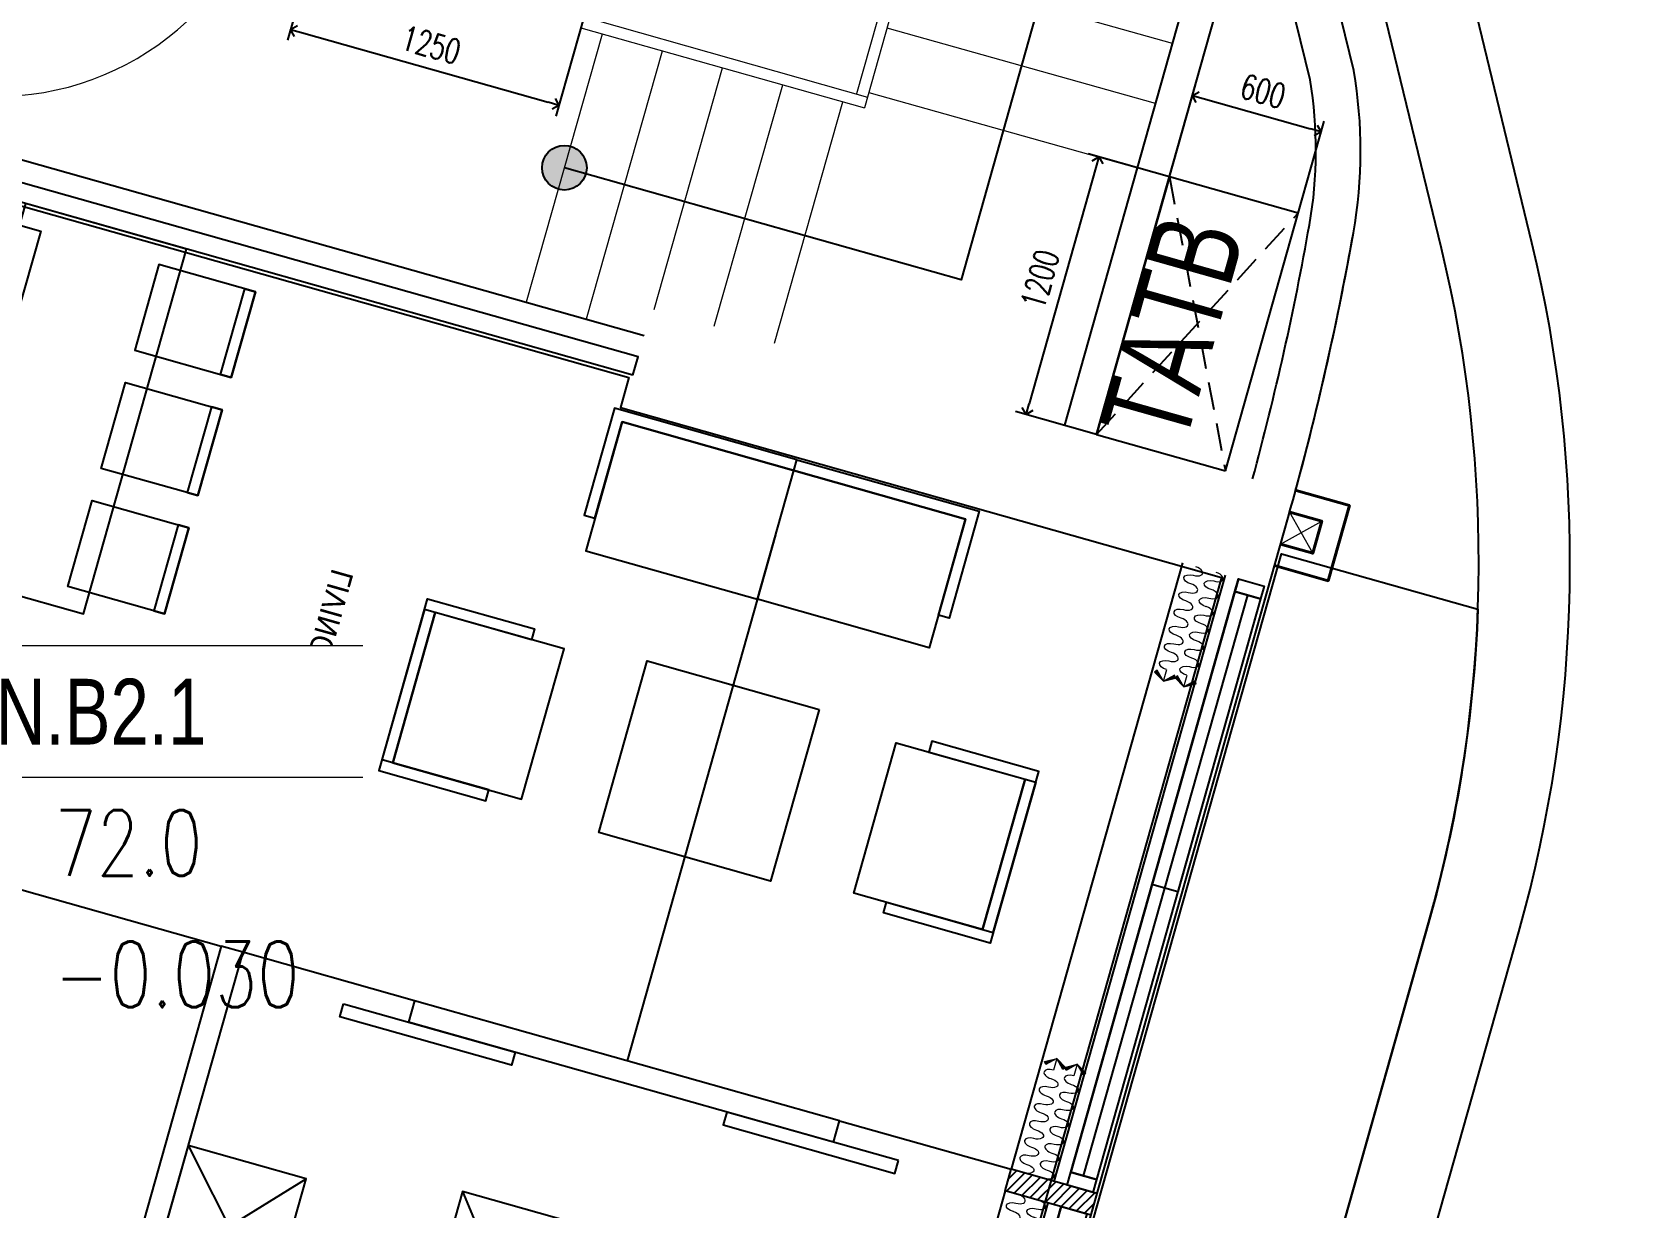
# Model space of a CAD drawing. Header units: millimetres. Extents: x -361675616 to 361246347, y -284141842 to 284396604.
# Drawn here: x -33578 to -26393, y 129021 to 134293 of the extents above; entities that cross this region are included whole.
import ezdxf
from ezdxf.enums import TextEntityAlignment as Align
from ezdxf.xclip import XClip

# ---------------------------------------------------------------- set-up
doc = ezdxf.new("R2010")
doc.units = ezdxf.units.MM
doc.header["$LTSCALE"] = 100
doc.header["$MEASUREMENT"] = 0
doc.header["$XCLIPFRAME"] = 0
doc.set_wipeout_variables(frame=1)
for name, pattern in [('ACAD_ISO03W100', [30, 12, -18]), ('HIDDEN', [0.375, 0.25, -0.125]), ('Xref_ST_MBDV Cot vach 30.7.2022$0$HIDDEN', [0.375, 0.25, -0.125])]:
    doc.linetypes.add(name, pattern=pattern)
for name, color, linetype in [('1VinaPVC-Text', 9, 'Continuous'), ('A-_FURN----_E-_N', 251, 'Continuous'), ('A-ANNO-ROOM', 50, 'Continuous'), ('A-CORE-OTLN', 160, 'Continuous'), ('A-FLOR-STRS', 1, 'Continuous'), ('A-FLOR-STRS-ARROW', 8, 'Continuous'), ('A-WALL-FNSH', 11, 'Continuous'), ('A-WALL-PATT', 251, 'Continuous'), ('dien tich thong thuy', 3, 'Continuous'), ('IDEA - dim', 251, 'Continuous'), ('KT-Net manh', 139, 'Continuous'), ('KT-Tuong', 1, 'Continuous'), ('Xref_NT1+NT2_MBDV Cot vach_220729$0$ccu12-Thay', 7, 'Continuous'), ('Xref_NT1+NT2_MBDV Cot vach_220729$0$KT-Text', 7, 'Continuous'), ('Xref_ST_MBDV Cot vach 30.7.2022$0$KT-Khuat', 9, 'Xref_ST_MBDV Cot vach 30.7.2022$0$HIDDEN'), ('Xref_ST_MBDV Cot vach 30.7.2022$0$KT-Thay', 7, 'Continuous')]:
    doc.layers.add(name, color=color, linetype=linetype)
for name, color, linetype, lineweight in [('A-DOOR', 1, 'Continuous', 9), ('CIC36 net manh', 8, 'Continuous', 9), ('KT-Chuviet', 255, 'Continuous', 15), ('KT-lomo nuoc', 3, 'HIDDEN', 5), ('KT-Net cat', 1, 'Continuous', 40), ('KT-Net thay', 7, 'Continuous', 15), ('KT-Net truc', 18, 'Continuous', 15)]:
    doc.layers.add(name, color=color, linetype=linetype, lineweight=lineweight)
doc.styles.add('220126_HDN_HBA typical plan$0$211210_HDN_HBA_TYPICAL PLAN CORE OPT 1$0$HBA-Text', font='GOTHIC.TTF')
doc.styles.add('font unicode ccu', font='arial.ttf')
doc.styles.add('ROMANS', font='ROMANS.SHX')
doc.styles.add('Tahoma', font='tahoma.ttf')
doc.styles.add('Xref_NT1+NT2_MBDV Cot vach_220729$0$Arial', font='arial.ttf', dxfattribs={"width": 0.7})
doc.styles.add('Xref_NT1+NT2_MBDV Cot vach_220729$0$xref.N.Cot vach tang N2$0$DIM', font='vnsimli.shx', dxfattribs={"width": 0.7})
doc.dimstyles.new('Xref_NT1+NT2_MBDV Cot vach_220729$0$xref.N.Cot vach tang N2$0$CCU 1-100 A1', dxfattribs={"dimscale": 100, "dimtxt": 2.2, "dimasz": 1, "dimexe": 1, "dimexo": 0, "dimgap": 1, "dimtad": 1, "dimdec": 0, "dimdsep": 46, "dimtxsty": 'Xref_NT1+NT2_MBDV Cot vach_220729$0$xref.N.Cot vach tang N2$0$DIM', "dimblk1": 'Xref_NT1+NT2_MBDV Cot vach_220729$0$xref.N.Cot vach tang N2$0$_ARCHTICK', "dimblk2": 'Xref_NT1+NT2_MBDV Cot vach_220729$0$xref.N.Cot vach tang N2$0$_ARCHTICK', "dimsah": 1, "dimcen": 0, "dimdle": 1, "dimclrd": 256, "dimclre": 256, "dimclrt": 31, "dimadec": 0, "dimazin": 0, "dimtfac": 1, "dimtdec": 0, "dimtix": 1, "dimtmove": 2, "dimatfit": 3, "dimldrblk": 'Xref_NT1+NT2_MBDV Cot vach_220729$0$xref.N.Cot vach tang N2$0$_ARCHTICK', "dimfxl": 8, "dimtolj": 1, "dimarcsym": 0})

# ---------------------------------------------------------------- blocks, each defined once
blk = doc.blocks.new('*U119')
for points in [[(482.6951045578201, -398.9039813853606), (464.6170375002125, -396.4493711387506), (464.3337632049024, -466.3349522090732)], [(396.7561588253833, -484.1490495130481), (464.3337632049024, -466.3349522090732), (394.4481821902239, -466.0516779393653)]]:
    blk.add_hatch(color=256).paths.add_polyline_path(points)
blk.add_line((464.3337632049024, -466.3349522090732), (416.9273155568029, -418.7598943406972))
for points in [[(482.6951045578201, -398.9039813853606), (464.6170375002125, -396.4493711387506), (464.3337632049024, -466.3349522090732)], [(396.7561588253833, -484.1490495130481), (464.3337632049024, -466.3349522090732), (394.4481821902239, -466.0516779393653)]]:
    blk.add_lwpolyline(points, close=True)
for centre in [(16.76743755071067, -17.17677016190672), (85.71403000141326, -87.65612936302188), (155.3043908096025, -157.4940017787478), (224.8947516177918, -227.3318741944736), (294.485112425981, -297.1697466101995), (364.0754732341703, -367.0076190259254)]:
    blk.add_ellipse(centre, major_axis=(34.52187991841241, 31.95056764796491), ratio=0.5238875827070036, start_param=4.731720461219403, end_param=7.873313114809197)
at = {"extrusion": (0, 0, -1)}
for centre in [(51.5728287498025, -52.1059534814385), (120.5194212005051, -122.5853126825537), (190.1097820086943, -192.4231850982796), (259.7001428168836, -262.2610575140054), (329.2905036250728, -332.0989299297313), (398.8808644332621, -401.9368023454572)]:
    blk.add_ellipse(centre, major_axis=(-32.07293168385898, -34.4082260416161), ratio=0.5238875826554585, start_param=4.731720461217387, end_param=7.87331311480718, dxfattribs=at)
blk = doc.blocks.new('*U115')
at = {"linetype": 'Continuous'}
for points in [[(-375.0000000000002, -849.9999999962746), (374.9999999999998, -849.9999999962748), (375.0000000000002, 850.0000000037252), (-374.9999999999998, 850.0000000037254)], [(-724.9999999999999, 750.0000000037254), (-274.9999999999999, 750.0000000037253), (-274.9999999999999, 350.0000000037253), (-724.9999999999999, 350.0000000037254)], [(-724.9999999999999, 350.0000000037254), (-674.9999999999999, 350.0000000037254), (-674.9999999999999, 750.0000000037254), (-724.9999999999999, 750.0000000037254)], [(725.0000000000001, 750.0000000037252), (275.0000000000001, 750.0000000037253), (275.0000000000001, 350.0000000037252), (725.0000000000001, 350.0000000037252)], [(725.0000000000001, 350.0000000037252), (675.0000000000001, 350.0000000037252), (675.0000000000001, 750.0000000037252), (725.0000000000001, 750.0000000037252)], [(-725, 200.0000000037254), (-274.9999999999999, 200.0000000037253), (-275.0000000000001, -199.9999999962747), (-725, -199.9999999962746)], [(-725, -199.9999999962746), (-675, -199.9999999962746), (-675, 200.0000000037254), (-725, 200.0000000037254)], [(725, 200.0000000037251), (275.0000000000001, 200.0000000037252), (274.9999999999999, -199.9999999962748), (725, -199.9999999962749)], [(725, -199.9999999962749), (675, -199.9999999962748), (675, 200.0000000037252), (725, 200.0000000037251)], [(-725.0000000000001, -749.9999999962746), (-275.0000000000001, -749.9999999962747), (-275.0000000000001, -349.9999999962747), (-725.0000000000001, -349.9999999962746)], [(-725.0000000000001, -349.9999999962746), (-675.0000000000001, -349.9999999962746), (-675.0000000000001, -749.9999999962746), (-725.0000000000001, -749.9999999962746)], [(724.9999999999999, -749.9999999962748), (274.9999999999999, -749.9999999962747), (274.9999999999999, -349.9999999962748), (724.9999999999999, -349.9999999962748)], [(724.9999999999999, -349.9999999962748), (674.9999999999999, -349.9999999962748), (674.9999999999999, -749.9999999962748), (724.9999999999999, -749.9999999962748)]]:
    blk.add_lwpolyline(points, close=True, dxfattribs=at)
blk = doc.blocks.new('27')
at = {"layer": 'A-_FURN----_E-_N'}
h = blk.add_hatch(dxfattribs=at)
h.set_pattern_fill('ANSI31', color=256, scale=9.999999999999993, angle=105.7787795901379)
h.set_pattern_definition([(150.7787795901379, (12650.90008585708, -59996.87987092297), (-15.49980791152992, -27.70953725174193), [])])
h.paths.add_polyline_path([(3149.994292274088, 7699.999999294479), (3049.994292274059, 7699.999999294465), (3049.994292274088, 8099.999999294465), (3149.994292274059, 8099.999999294465)])
blk.add_lwpolyline([(84.9999999999709, 5099.999999294523), (2.91038304567337e-11, 5099.999999294509), (-2.91038304567337e-11, 100)])
blk.add_line((3049.994292274088, 4920.000000000015), (3149.994292274074, 4920), dxfattribs=at)
at = {"layer": 'A-_FURN----_E-_N', "linetype": 'Continuous'}
for points in [[(1349.999999999971, 6835.738865495136), (1349.999999999985, 7283.743899560242), (2049.999999999971, 7283.743899560242), (2049.999999999956, 7333.74389956025), (1299.999999999971, 7333.743899560257), (1299.999999999971, 6835.73886549515)], [(2049.999999999942, 6835.738865495136), (2049.999999999971, 7283.743899560242), (1349.999999999985, 7283.743899560242), (1349.999999999927, 7333.743899560257), (2099.999999999942, 7333.743899560242), (2099.999999999971, 6835.73886549515)], [(2049.999999999971, 7283.743899560242), (2049.999999999971, 6683.743899560257), (1349.999999999971, 6683.743899560242), (1349.999999999985, 7283.743899560242)], [(748.005034064845, 6709.999999647203), (299.9999999999854, 6709.999999647218), (299.9999999999563, 5909.999999647218), (249.9999999999854, 5909.999999647211), (249.9999999999709, 6759.999999647225), (748.0050340648304, 6759.999999647218)], [(299.9999999999854, 6709.999999647218), (899.9999999999418, 6709.999999647203), (899.9999999999563, 5909.999999647218), (299.9999999999563, 5909.999999647218)], [(1299.999999999956, 6309.999999647189), (2099.999999999985, 6309.999999647203), (2099.999999999956, 5509.999999647189), (1299.999999999971, 5509.999999647218)], [(748.0050340648304, 5109.999999647218), (299.9999999999563, 5109.999999647218), (299.9999999999563, 5909.999999647218), (249.9999999999854, 5909.999999647211), (249.9999999999709, 5059.999999647203), (748.005034064845, 5059.999999647203)], [(299.9999999999563, 5109.999999647218), (899.9999999999563, 5109.999999647218), (899.9999999999563, 5909.999999647218), (299.9999999999563, 5909.999999647218)], [(2049.999999999971, 4536.256099734179), (2049.999999999971, 5136.256099734164), (1349.999999999956, 5136.256099734179), (1349.999999999942, 4536.256099734179)], [(1349.999999999956, 4984.261133799286), (1349.999999999942, 4536.256099734179), (2049.999999999971, 4536.256099734179), (2049.999999999971, 4486.256099734179), (1299.999999999956, 4486.256099734179), (1299.999999999956, 4984.261133799242)], [(2049.999999999971, 4984.261133799286), (2049.999999999971, 4536.256099734179), (1349.999999999942, 4536.256099734179), (1349.999999999956, 4486.256099734164), (2099.999999999971, 4486.256099734164), (2099.999999999971, 4984.261133799286)], [(4549.994292274088, 4120), (4549.994292274074, 4669.999999993597), (3949.994292274088, 4669.999999993612), (3949.994292274103, 4120), (4549.994292274088, 4120)]]:
    blk.add_lwpolyline(points, close=True, dxfattribs=at)
at = {"layer": 'A-WALL-FNSH', "color": 5}
for points in [[(285.0001801965118, 8079.999999313572), (285.0001801965118, 7959.999999313572), (225.0001801965118, 7959.999999313557), (225.0001801964972, 8079.999999313557)], [(2989.994292274088, 7959.999999313499), (285.0001801965118, 7959.999999313572), (285.0001801965118, 8079.999999313572), (2989.994292274074, 8079.999999313492)], [(1649.99714613703, 8019.999999313564), (285.0001801965118, 8019.999999313572), (285.0001801965118, 8079.999999313572), (1649.99714613703, 8079.999999313572)], [(3049.994292274059, 8079.999999313513), (3049.994292274074, 7959.999999313513), (2989.994292274088, 7959.999999313499), (2989.994292274074, 8079.999999313492)], [(3209.994292274088, 8079.999999313441), (3209.994292274088, 7959.999999313455), (3149.994292274088, 7959.999999313441), (3149.994292274088, 8079.999999313455)], [(1649.997146137015, 7959.999999313572), (2989.994292274088, 7959.999999313499), (2989.994292274088, 8019.999999313499), (1649.99714613703, 8019.999999313564)]]:
    blk.add_lwpolyline(points, close=True, dxfattribs=at)
for points in [[(225.0001801965118, 7959.999999313557), (2989.994292274088, 7959.999999313499)], [(3149.994292274088, 7959.999999313441), (5689.994292274074, 7959.999999313441)]]:
    blk.add_lwpolyline(points, dxfattribs=at)
at = {"layer": 'IDEA - dim'}
for p, q in [((8475.000180194795, 8099.999999294552), (225.0001801965118, 8099.999999294363)), ((3049.994292274088, 8099.999999294465), (3049.994292274059, 7699.999999294465)), ((3149.994292274059, 8099.999999294465), (3149.994292274088, 7699.999999294479)), ((3049.994292274074, 7899.999999294421), (225.0001801965263, 7899.999999294363)), ((5749.994292274088, 7899.999999294465), (3149.994292274074, 7899.999999294407)), ((3149.994292274088, 7699.999999294479), (3049.994292274059, 7699.999999294465)), ((3049.994292274059, 6899.999999294479), (3049.994292274088, 4920.000000000015)), ((3149.994292274088, 6899.999999294472), (3049.994292274059, 6899.999999294479)), ((3149.994292274088, 6899.999999294472), (3149.994292274074, 4920))]:
    blk.add_line(p, q, dxfattribs=at)
for points in [[(3149.994292274088, 7202.6477187071), (3149.994292274088, 6402.647718707085), (3209.994292274088, 6402.647718707114), (3209.994292274117, 7202.647718707114)], [(3149.994292274074, 4617.352280587365), (3149.994292274074, 5417.352280587365), (3209.994292274074, 5417.352280587365), (3209.994292274088, 4617.35228058738)]]:
    blk.add_lwpolyline(points, close=True, dxfattribs=at)
blk.add_lwpolyline([(5713.994292274074, 6859.99999964732), (3813.994292274059, 6859.999999647305), (3813.994292274088, 5359.99999964732), (5713.994292274088, 5359.99999964732)], dxfattribs=at)
at = {"layer": 'KT-Net manh', "linetype": 'ACAD_ISO03W100', "ltscale": 4}
for p, q in [((225.0001801965118, 7699.999999294363), (3049.994292244286, 7699.999999294458)), ((3049.994292274059, 6899.999999294479), (3049.994292244286, 7699.999999294458)), ((3149.994292244271, 7699.999999294465), (5749.994292274045, 7699.999999294465)), ((3813.994292274088, 5359.99999964732), (5713.994292274074, 6859.99999964732)), ((599.9999999999563, 5909.999999647203), (3049.994292274059, 5909.999999647203)), ((3049.994292274088, 4920.000000000015), (3049.994292274088, 4120.000000000015)), ((4549.994292274088, 4120), (3949.994292274088, 4669.999999993612)), ((3949.994292274103, 4120), (4549.994292274074, 4669.999999993597)), ((3049.994292274088, 3020.000000000015), (3049.994292274059, 4020))]:
    blk.add_line(p, q, dxfattribs=at)
at = {"layer": 'KT-Tuong'}
for p, q in [((84.99999999995634, 5099.999999294538), (84.9999999999709, 900.0000000000146)), ((3049.994292274088, 4120.000000000015), (3049.994292274059, 4020)), ((3049.994292274088, 4120.000000000015), (5749.994292274088, 4120)), ((3049.994292274059, 4020), (5749.994292274074, 4020.000000000015))]:
    blk.add_line(p, q, dxfattribs=at)
at = {"layer": 'A-_FURN----_E-_N', "linetype": 'Continuous', "rotation": 270}
blk.add_blockref('*U115', (934.9999999962165, 2645.000000000015), dxfattribs=at)
at = {"layer": 'CIC36 net manh', "color": 8, "xscale": 0.81000000001126, "yscale": 0.81000000001126, "zscale": 0.81000000001126, "rotation": 45.123201203973}
for p in [(225.5284508862678, 7856.29028462265), (3150.522562934042, 7856.29028462265), (225.7461652182974, 7761.336658135711), (3150.740277266057, 7761.336658135682)]:
    blk.add_blockref('*U119', p, dxfattribs=at)
at = {"layer": 'CIC36 net manh', "color": 8, "extrusion": (0, 0, -1), "xscale": 0.8100000000112606, "yscale": 0.8100000000112606, "zscale": -0.8100000000112604, "rotation": 45.12320120397298}
for p in [(-3049.466021554515, 7856.29028462265), (-3049.248307222471, 7761.336658135697)]:
    blk.add_blockref('*U119', p, dxfattribs=at)
at = {"layer": '1VinaPVC-Text', "style": 'Tahoma', "text_generation_flag": 4}
blk.add_text('LIVING ROOM', height=100.0000000000054, dxfattribs=at).set_placement((1280.21220677899, 4137.080444374005))
blk = doc.blocks.new('D--1350')
at = {"color": 8}
blk.add_arc((12617673.62648317, 597359.5347165096, -0.0001246030657289414), 1253.725465295016, 168.7753883424942, 251.6858554326427, dxfattribs=at)
at = {"layer": 'A-FLOR-STRS', "elevation": -0.0001246030657289414}
for points in [[(12617611.16276832, 597322.5291379769), (12616456.67406882, 597649.8758085204), (12616445.76251313, 597611.3928518703), (12617600.25121264, 597284.0461813267)], [(12617824.03671848, 597340.126903272), (12617803.57755157, 597267.971359553), (12617611.16276832, 597322.5291379769), (12617631.62193523, 597394.684681696)], [(12617476.23088103, 596113.4826600483), (12617455.77171412, 596041.3271163292), (12617263.35693087, 596095.8848947531), (12617283.81609778, 596168.0404384722)]]:
    blk.add_lwpolyline(points, close=True, dxfattribs=at)
blk = doc.blocks.new('Xref_NT1+NT2_MBDV Cot vach_220729$0$xref.N.Cot vach tang N2$0$_Open90')
at = {"color": 0, "linetype": 'ByBlock', "lineweight": -2}
for p, q in [((0, 0), (-1, 0)), ((-0.5, 0.5), (0, 0)), ((0, 0), (-0.5, -0.5))]:
    blk.add_line(p, q, dxfattribs=at)
blk = doc.blocks.new('*D230')
at = {"layer": 'Defpoints', "color": 5, "transparency": 16777216}
for p, q in [((-3467.548752991484, -31378.28156893491), (-3647.035591994775, -32012.98975017268)), ((-2264.717929650099, -31718.42576231249), (-2444.204768653391, -32353.13394355026)), ((-3585.316592547924, -31978.4822856573), (-2478.712233168764, -32291.41494410341))]:
    blk.add_line(p, q, dxfattribs=at)
at = {"layer": 'Defpoints', "color": 0, "transparency": 16777216}
for p in [(-3467.548752991484, -31378.28156893491, 0.02262902522295037), (-2264.717929650099, -31718.42576231249, 0.02369254852041576), (-2430.599001187652, -32305.02071156915)]:
    blk.add_point(p, dxfattribs=at)
at = {"layer": 'Defpoints', "color": 5, "transparency": 16777216, "xscale": 49.99999999999999, "yscale": 49.99999999999999, "zscale": 49.99999999999999}
for p, rotation in [((-3633.429824529037, -31964.87651819157), 164.2098186843112), ((-2430.599001187652, -32305.02071156915), 344.2098186843112)]:
    blk.add_blockref('Xref_NT1+NT2_MBDV Cot vach_220729$0$xref.N.Cot vach tang N2$0$_Open90', p, dxfattribs=dict(at, rotation=rotation))
at = {"layer": 'Defpoints', "color": 5, "transparency": 16777216, "insert": (-3003.442301180298, -32033.91082772002), "char_height": 110, "attachment_point": 5, "rotation": 344.2098186843112, "style": 'Xref_NT1+NT2_MBDV Cot vach_220729$0$xref.N.Cot vach tang N2$0$DIM'}
blk.add_mtext('\\A1;1250', dxfattribs=at)
blk = doc.blocks.new('Xref_NT1+NT2_MBDV Cot vach_220729$0$xref.N.Cot vach tang N2$0$_ARCHTICK')
at = {"color": 0, "linetype": 'ByBlock', "const_width": 0.15}
blk.add_lwpolyline([(-0.5, -0.5), (0.5, 0.5)], dxfattribs=at)
blk = doc.blocks.new('*D233')
at = {"layer": 'Defpoints', "color": 5, "transparency": 16777216}
for p, q in [((305.6949381821632, -32625.38413356524), (422.2266913527928, -32212.98347185719)), ((456.7465644870554, -32274.69553193295), (937.9062305371845, -32410.65646664045)), ((883.0865374423174, -32788.53725521424), (999.618290612947, -32376.13659350619))]:
    blk.add_line(p, q, dxfattribs=at)
at = {"layer": 'Defpoints', "color": 0, "transparency": 16777216}
for p in [(986.0221971421979, -32424.2525601112), (305.6949381821632, -32625.38413356524, 0.01293218841441934), (883.0865374423174, -32788.53725521424, 0.01293218841441934)]:
    blk.add_point(p, dxfattribs=at)
at = {"layer": 'Defpoints', "color": 5, "transparency": 16777216, "xscale": 50, "yscale": 50, "zscale": 50}
for p, rotation in [((408.6305978820437, -32261.0994384622), 164.2213386614092), ((986.0221971421979, -32424.2525601112), 344.2213386614092)]:
    blk.add_blockref('Xref_NT1+NT2_MBDV Cot vach_220729$0$xref.N.Cot vach tang N2$0$_Open90', p, dxfattribs=dict(at, rotation=rotation))
at = {"layer": 'Defpoints', "color": 5, "transparency": 16777216, "insert": (725.8781938006923, -32241.63246941618), "char_height": 110, "attachment_point": 5, "rotation": 344.2213386614092, "style": 'Xref_NT1+NT2_MBDV Cot vach_220729$0$xref.N.Cot vach tang N2$0$DIM'}
blk.add_mtext('\\A1;600', dxfattribs=at)
blk = doc.blocks.new('*D234')
at = {"layer": 'Defpoints', "color": 5, "transparency": 16777216}
for p, q in [((305.6949381821905, -32625.38413356522), (-58.34016331604653, -32522.51823961475)), ((-23.82040976435019, -32584.23036658126), (-322.9365173266779, -33642.78105227931)), ((-20.61354279494844, -33780.16669978147), (-384.6486442931855, -33677.300805831))]:
    blk.add_line(p, q, dxfattribs=at)
at = {"layer": 'Defpoints', "color": 0, "transparency": 16777216}
for p in [(305.6949381821905, -32625.38413356522), (-336.5327040340835, -33690.89699253841), (-20.61354279494844, -33780.16669978147)]:
    blk.add_point(p, dxfattribs=at)
at = {"layer": 'Defpoints', "color": 5, "transparency": 16777216, "xscale": 50, "yscale": 50, "zscale": 50}
for p, rotation in [((-10.22422305694454, -32536.11442632216), 74.22122763655055), ((-336.5327040340835, -33690.89699253841), 254.2212276365506)]:
    blk.add_blockref('Xref_NT1+NT2_MBDV Cot vach_220729$0$xref.N.Cot vach tang N2$0$_Open90', p, dxfattribs=dict(at, rotation=rotation))
at = {"layer": 'Defpoints', "color": 5, "transparency": 16777216, "insert": (-274.4219380896302, -33084.95371734472), "char_height": 110, "attachment_point": 5, "rotation": 74.22122763655057, "style": 'Xref_NT1+NT2_MBDV Cot vach_220729$0$xref.N.Cot vach tang N2$0$DIM'}
blk.add_mtext('\\A1;1200', dxfattribs=at)
blk = doc.blocks.new('TAG CAO DO SAN')
blk.add_wipeout([(1526701.778855525, -266095.2298759429), (1527644.6359120198, -266095.2298759429), (1527644.6359120198, -266566.65840419114), (1526701.778855525, -266566.65840419114)]).dxf.layer = 'KT-Net thay'
at = {"layer": 'KT-Net thay', "flags": 128}
blk.add_lwpolyline([(1526701.778855525, -266095.2298759429), (1526701.778855525, -266566.6584041911), (1527644.63591202, -266566.6584041911), (1527644.63591202, -266095.2298759429)], close=True, dxfattribs=at)
for points in [[(1526701.778855525, -266330.9441400666), (1527644.63591202, -266330.9441400666)], [(1526701.778855525, -266566.6584041911), (1527644.63591202, -266566.6584041911)]]:
    blk.add_lwpolyline(points, dxfattribs=at)
at = {"layer": 'KT-Chuviet', "color": 31, "style": 'ROMANS', "width": 0.75}
blk.add_text('DTTT:', height=117.8571320618522, dxfattribs=at).set_placement((1526748.92170835, -266507.8139601254))
at = {"layer": 'KT-Chuviet', "color": 31, "style": 'font unicode ccu', "width": 0.75}
blk.add_attdef('TÊNPHÒNG', text='', height=117.85713, dxfattribs=at).set_placement((1527175.308820772, -266213.4467624734), align=Align.MIDDLE_CENTER)
at = {"layer": 'KT-Chuviet', "color": 31, "ltscale": 15, "style": 'ROMANS', "width": 0.75, "flags": 8}
blk.add_attdef('CAO-DO', (1527091.943339912, -266507.7298381611), '', height=117.8571320618522, dxfattribs=at)
blk = doc.blocks.new('A$C418F5BC8')
at = {"layer": 'A-ANNO-ROOM', "insert": (648.1133449638728, 1090.790118377889), "char_height": 600, "attachment_point": 2, "rotation": 50.44882673977027, "style": '220126_HDN_HBA typical plan$0$211210_HDN_HBA_TYPICAL PLAN CORE OPT 1$0$HBA-Text'}
blk.add_mtext_dynamic_manual_height_columns('SL-S', width=722857412.8743668, gutter_width=9765.624999999996, heights=[0], dxfattribs=at)
blk = doc.blocks.new('A$C2A6C5140')
at = {"layer": 'A-ANNO-ROOM', "insert": (731.4497625969816, 1190.0169191678, 0.0003277973379295924), "char_height": 600, "attachment_point": 2, "rotation": 50.44882673977027, "style": '220126_HDN_HBA typical plan$0$211210_HDN_HBA_TYPICAL PLAN CORE OPT 1$0$HBA-Text'}
blk.add_mtext_dynamic_manual_height_columns('2-BR', width=722857412.8743668, gutter_width=9765.624999999996, heights=[0], dxfattribs=at)
blk = doc.blocks.new('A$C5388591E')
at = {"layer": 'A-ANNO-ROOM', "insert": (894.3001998505497, 842.1987865094561, 0.0004622000541105721), "char_height": 600, "attachment_point": 2, "rotation": 1.4064704596368105, "style": '220126_HDN_HBA typical plan$0$211210_HDN_HBA_TYPICAL PLAN CORE OPT 1$0$HBA-Text'}
blk.add_mtext_dynamic_manual_height_columns('3-BR', width=722857412.8743668, gutter_width=9765.624999999996, heights=[0], dxfattribs=at)
blk = doc.blocks.new('A$C21AF0CCA')
at = {"layer": 'A-ANNO-ROOM', "insert": (1197.56892258345, 814.6835720778872), "char_height": 600, "attachment_point": 2, "rotation": 0.10542954816276216, "style": '220126_HDN_HBA typical plan$0$211210_HDN_HBA_TYPICAL PLAN CORE OPT 1$0$HBA-Text'}
blk.add_mtext_dynamic_manual_height_columns('1-BR+', width=722857412.8743668, gutter_width=9765.624999999996, heights=[0], dxfattribs=at)
blk = doc.blocks.new('*U359')
at = {"layer": 'KT-lomo nuoc', "ltscale": 500}
for p, q in [((67.36262613074192, -134.0327151581691), (-134.0234181058292, -67.37192318308237)), ((-66.66079197508785, -201.3953412889115), (-2.602085213965211e-18, -0.009297052340116352))]:
    blk.add_line(p, q, dxfattribs=at)
blk.add_lwpolyline([(67.36262613074192, -134.0327151581691), (-66.66079197508785, -201.3953412889115), (-134.0234181058292, -67.37192318308237), (-2.602085213965211e-18, -0.009297052340116352)], close=True, dxfattribs=at)
blk = doc.blocks.new('CTN TB 33-35')
at = {"layer": 'KT-Net cat', "elevation": -5.232891194472365e-10}
for points in [[(-5690.042546162687, -20135.78978736189), (-5449.846689946884, -20203.70080511851), (-5354.623329753897, -19866.90337093358), (-5593.600462735012, -19799.33692504652)], [(-5662.835871821822, -20039.56194902337), (-5518.867853944572, -20080.2662924391), (-5478.057842433285, -19935.92453493126), (-5620.807137075877, -19895.56476338505)]]:
    blk.add_lwpolyline(points, dxfattribs=at)
at = {"layer": 'KT-lomo nuoc', "linetype": 'HIDDEN', "xscale": -0.9999999999999997, "rotation": 10.8976534755902}
blk.add_blockref('*U359', (-5622.401357597453, -19895.10539402644, -5.208242288395329e-08), dxfattribs=at)
blk = doc.blocks.new('A$C300D0CFC')
at = {"layer": 'A-WALL-PATT', "transparency": 33554618}
h = blk.add_hatch(color=256, dxfattribs=at)
h.dxf.hatch_style = 1
edge = h.paths.add_edge_path()
edge.add_arc((-2406.165402736515, -32584.8500393118), 100, 0, 360)
at = {"layer": 'A-CORE-OTLN', "extrusion": (-1.345536328659832e-06, -1.629292407997712e-06, 0.9999999999977675)}
blk.add_line((-6764.0952344978, -32005.01921119221, 0.01315644447173126), (-2048.73296487247, -33337.4464877579, 0.01763368412771227), dxfattribs=at)
at = {"layer": 'A-CORE-OTLN', "elevation": -1.553037665960642e-10}
for points in [[(871.6070973539609, -34032.39625467075, 0.02233303523540352), (1130.415530825267, -32876.34798938225, 0.08689377473881693), (1132.194638533751, -32149.50330496582), (641.8357013093773, -30148.45497390459)], [(678.5833860497514, -33980.03360696891, 0.02233303523540331), (933.4905646772531, -32841.41150834016, 0.085999482858064), (936.2480885476689, -32190.19242124938), (700.5040698105877, -31228.17227755277)]]:
    blk.add_lwpolyline(points, format="xyb", dxfattribs=at)
at = {"layer": 'A-CORE-OTLN', "elevation": 0.01293218841441934}
for points in [[(628.1093141244783, -30932.74500164087), (-164.9590263069258, -33739.3788001035)], [(-20.61130511586089, -33780.16733208549), (702.0553737748414, -31222.68228221708)]]:
    blk.add_lwpolyline(points, dxfattribs=at)
at = {"layer": 'A-DOOR', "extrusion": (2.938532627722291e-07, -2.092537221284339e-06, 0.9999999999977675)}
for p, q in [((-770.1552379578352, -31100.03288431477, 0.02221091611593733), (-1096.26001448743, -32254.09389266197, 0.01989182745292633)), ((-708.4553225692362, -31065.55637426965, 0.02230751834232973), (-1061.740270202979, -32315.80602481042, 0.0197951383472213))]:
    blk.add_line(p, q, dxfattribs=at)
at = {"layer": 'A-DOOR', "extrusion": (2.976149452338637e-07, -2.09200552266855e-06, 0.9999999999977675)}
for p, q in [((319.7764835357666, -32027.6194867444, 0.02002824751472997), (-883.8176913466305, -31689.85358118906, 0.02109210443459149)), ((244.1223614141345, -32297.20519446291, 0.02002824751472822), (-959.4718134682626, -31959.43928890664, 0.02109210443459329)), ((163.0643734261394, -32586.04702416144, 0.02002824751472825), (-1040.529801456258, -32248.28111860517, 0.02109210443459332))]:
    blk.add_line(p, q, dxfattribs=at)
at = {"layer": 'A-DOOR', "extrusion": (-1.345536328659832e-06, -1.629292407997712e-06, 0.9999999999977675)}
for p, q in [((-2332.087583150715, -31956.84205012734, 0.01972151658441781), (-1061.740270195529, -32315.80602479272, 0.02087300669877487)), ((-2270.375450996682, -31922.32230584219, 0.01976509571624809), (-1048.144076263532, -32267.69008657522, 0.02087208404838212))]:
    blk.add_line(p, q, dxfattribs=at)
at = {"layer": 'A-DOOR', "extrusion": (-2.938532628369573e-07, 2.092537221275452e-06, 0.9999999999977675)}
for p, q in [((-2576.494132960215, -33185.56680521101, 0.02480753660173766), (-2235.836672512814, -31984.13327341259, 0.02239263662960347)), ((-2307.113432431594, -33261.94768097729, 0.02480753660173589), (-1966.455971986055, -32060.51414918073, 0.02239263662960525)), ((-2004.094191014156, -33219.69187421442, 0.02456907503582205), (-1697.075271455571, -32136.89502494608, 0.02239263662960171)), ((-1734.644816655084, -33295.83055055022, 0.02456858821122063), (-1427.694570928812, -32213.27590071235, 0.02239263662959816)), ((-1465.195442293974, -33371.96922688658, 0.02456810138661582), (-1158.313870403916, -32289.65677647677, 0.02239263662959639))]:
    blk.add_line(p, q, dxfattribs=at)
at = {"layer": 'A-FLOR-STRS-ARROW', "elevation": 0.02051973260934613}
blk.add_lwpolyline([(-2914.590442508459, -31719.67384047876), (-2412.018351312727, -29935.71050882665), (62.04346746020019, -30632.69480214012), (-628.0869368631393, -33087.28029539261), (-2406.165402736515, -32584.8500393118)], dxfattribs=at)
at = {"layer": 'A-FLOR-STRS-ARROW'}
blk.add_circle((-2406.165402736515, -32584.8500393118, 0.02051973260934613), 100, dxfattribs=at)
at = {"layer": 'Xref_ST_MBDV Cot vach 30.7.2022$0$KT-Khuat', "linetype": 'Xref_ST_MBDV Cot vach 30.7.2022$0$HIDDEN', "ltscale": 5}
for p, q in [((305.6949381821614, -32625.38413356521, 0.01293218841441934), (556.7799779944471, -33943.32157257467, 0.01293218841441934)), ((-20.61130511586089, -33780.16733208549, 0.01293218841441934), (883.0865374423156, -32788.53725521424, 0.01293218841441934))]:
    blk.add_line(p, q, dxfattribs=at)
at = {"layer": 'Xref_ST_MBDV Cot vach 30.7.2022$0$KT-Thay', "elevation": 0.01293218841441934}
blk.add_lwpolyline([(556.7802941442642, -33943.32045373452), (883.0865374423156, -32788.53725521424), (305.6949381821614, -32625.38413356521), (-20.61130511586089, -33780.16733208549)], close=True, dxfattribs=at)
at = {"layer": 'A-DOOR', "rotation": 90}
blk.add_blockref('D--1350', (592406.0661634784, -12648685.06989405, 0.01808410997885951), dxfattribs=at)
at = {"layer": 'Defpoints', "color": 5}
for p1, p2, distance, picture, middle in [((-3467.548752991483, -31378.28156893491, 0.0192099782929897), (-2264.717929650098, -31718.42576231249, 0.02027350159045509), -609.5983631768281, '*D230', (-3003.442301180298, -32033.91082772002, -0.003419046929960666)), ((305.6949381821614, -32625.38413356524, 0.01293218841441934), (883.0865374423156, -32788.53725521424, 0.01293218841441934), 378.5486615009593, '*D233', (725.8781938006923, -32241.63246941618)), ((305.6949381821905, -32625.38413356521), (-20.61354279494844, -33780.16669978146), -328.2895019175895, '*D234', (-274.4219380896302, -33084.95371734472))]:
    dim = blk.add_aligned_dim(p1=p1, p2=p2, distance=distance, dimstyle='Xref_NT1+NT2_MBDV Cot vach_220729$0$xref.N.Cot vach tang N2$0$CCU 1-100 A1', override={"dimscale": 50, "dimblk1": 'Xref_NT1+NT2_MBDV Cot vach_220729$0$xref.N.Cot vach tang N2$0$_Open90', "dimblk2": 'Xref_NT1+NT2_MBDV Cot vach_220729$0$xref.N.Cot vach tang N2$0$_Open90', "dimclrd": 5, "dimclre": 5, "dimclrt": 5, "dimlwd": 65535, "dimlwe": 65535}, dxfattribs=at)
    dim.commit()
    dim.dimension.update_dxf_attribs({"geometry": picture, "text_midpoint": middle})

msp = doc.modelspace()

# ---------------------------------------------------------------- linework, layer by layer
at = {"layer": 'dien tich thong thuy', "elevation": -6.701888584240109e-10}
msp.add_lwpolyline([(-27097.00811581575, 131704.9735060912, -0.05988353433775395), (-27317.69566633621, 130299.6740614696), (-29264.05272603945, 123411.6200327085), (-30308.17834242328, 123706.6600494414), (-27977.7535662697, 131953.8469807585)], format="xyb", close=True, dxfattribs=at)
at = {"layer": 'Xref_NT1+NT2_MBDV Cot vach_220729$0$ccu12-Thay'}
for p, q in [((-26855.0996067126, 133348.3113618263), (-32343.23750793354, 156012.9746490809, -3.257091399478168e-07)), ((-27260.52909597966, 133322.9946146538), (-32727.92651092962, 155902.0047812675, -3.257091399478168e-07)), ((-39956.46165309243, 85572.02528467994), (-27317.70569260141, 130299.67987496)), ((-39571.53413494888, 85463.25577711556), (-26913.52334386485, 130259.0518375419))]:
    msp.add_line(p, q, dxfattribs=at)
at = {"layer": 'Xref_NT1+NT2_MBDV Cot vach_220729$0$ccu12-Thay', "elevation": -2.232290451789986e-10}
msp.add_lwpolyline([(-41014.83414708802, 85871.771999957), (-27947.33572571424, 132116.7155353283, 0.02468762443620558), (-27655.26175097285, 133393.1449400839, 0.08689377473881693), (-27653.48264326437, 134119.9896245004), (-28143.84158048874, 136121.0379555616), (-32861.93711037447, 155605.6151452961, 0.7715449943642202), (-41527.24667891722, 155769.6534004977), (-55361.54423874433, 106818.0059322045)], format="xyb", dxfattribs=at)
at = {"layer": 'Xref_NT1+NT2_MBDV Cot vach_220729$0$ccu12-Thay'}
for centre, radius in [((-33053.12571294119, 131920.3455376693), 5960), ((-32774.04480760128, 131915.0675902096), 6090)]:
    msp.add_arc(centre, radius, 344.22122555436, 13.61188975595697, dxfattribs=at)

# ---------------------------------------------------------------- block references
at = {"layer": 'IDEA - dim', "rotation": 254.2212141373423}
msp.add_blockref('27', (-35769.30277113974, 134223.0635324864), dxfattribs=at)
at = {"layer": 'KT-Net manh'}
msp.add_blockref('A$C300D0CFC', (-28785.67740462571, 166269.4929641738), dxfattribs=at)

# ---------------------------------------------------------------- texts
at = {"layer": 'Xref_NT1+NT2_MBDV Cot vach_220729$0$KT-Text', "extrusion": (-2.279760247110746e-08, -7.842662398760276e-08, 0.9999999999999968), "style": 'Xref_NT1+NT2_MBDV Cot vach_220729$0$Arial', "width": 0.7}
msp.add_text('TATB', height=400, rotation=74.22122668239095, dxfattribs=at).set_placement((-28277.00191663094, 132907.5537685831, -0.00974090327090767), align=Align.CENTER)

# ---------------------------------------------------------------- next in the draw order: block references
at = {"layer": 'KT-Net truc'}
ref = msp.add_blockref('TAG CAO DO SAN', (-3851207.719201197, 796779.5675876188, -3.413046139884756e-05), dxfattribs=dict(at, xscale=2.5, yscale=2.5, zscale=2.5))
XClip(ref).set_block_clipping_path([(1526674.1636322693, -266330.944140067), (1527644.6359120195, -266095.2298759429)])
ref.add_attrib('CAO-DO', '72.0', (-33477.86085141691, 130510.2429922162, -3.413046139884756e-05), dxfattribs={"layer": 'KT-Chuviet', "color": 31, "ltscale": 15, "height": 294.6428301546305, "style": 'ROMANS', "width": 0.7500000000000001})
ref.add_attrib('CAO-DO', '-0.030', (-33477.86085141691, 129920.9573319069, -3.413046139884756e-05), dxfattribs={"layer": 'KT-Chuviet', "color": 31, "ltscale": 15, "height": 294.6428301546305, "style": 'ROMANS', "width": 0.7500000000000001})
ref.add_attrib('TÊNPHÒNG', 'N.B2.1', dxfattribs={"layer": 'KT-Chuviet', "color": 31, "height": 294.642825, "style": 'font unicode ccu', "width": 0.7500000000000001}).set_placement((-33269.44714926575, 131245.9506814354, -3.413046139884756e-05), align=Align.MIDDLE_CENTER)

# ---------------------------------------------------------------- next in the draw order: linework, layer by layer
at = {"layer": 'dien tich thong thuy'}
msp.add_lwpolyline([(-35295.1472923319, 125162.7272609216), (-37575.84270877559, 125807.1870481955), (-37089.09881880809, 127529.7375947909), (-37430.72197190398, 127626.2706009018), (-36900.47024819446, 129502.792146078), (-36910.09343560668, 129505.511385687), (-36402.95524857321, 131300.2358378672), (-36098.40041239233, 132378.032827916), (-36057.61337032844, 132522.3751464316), (-35369.55547043098, 132327.9495144054), (-34930.39827361644, 133882.0942813065), (-30903.09726708265, 132744.0933315725), (-30941.16623913505, 132609.3700613501), (-28246.67211159958, 131847.9825039728), (-30481.88502787195, 123937.7225568102), (-33176.38057489003, 124699.109829765), (-33214.44668076612, 124564.3887613225), (-35297.86653194145, 125153.1040735076), (-35295.1472923319, 125162.7272609216)], dxfattribs=at)

# ---------------------------------------------------------------- next in the draw order: block references
msp.add_blockref('CTN TB 33-35', (-22318.51364461955, 152036.7143738797))
at = {"layer": 'A-ANNO-ROOM'}
for p in [(-189530.7069264457, 172460.371857256, 5.460855537377236e-05), (-190889.2165836156, 167537.1358825558, 5.460855537377236e-05), (-200792.6048307914, 136225.8008255112, 5.461079910308954e-05)]:
    msp.add_blockref('A$C21AF0CCA', p, dxfattribs=at)
at = {"layer": 'dien tich thong thuy'}
for name, p in [('A$C418F5BC8', (-193627.8332148665, 162535.8262730713, 9.919419487628366e-05)), ('A$C418F5BC8', (-196423.0946702335, 158761.0613374173, 4.458552763712727e-05)), ('A$C2A6C5140', (-184324.1430110714, 156728.0149816945, 9.919419487628366e-05)), ('A$C418F5BC8', (-197159.0469856003, 154394.2669833445, 4.458552763712727e-05)), ('A$C418F5BC8', (-196884.0167786681, 150046.204543676, 4.458552763712727e-05)), ('A$C2A6C5140', (-186961.9323272624, 149139.8789736559, 9.919419487628366e-05)), ('A$C418F5BC8', (-198454.1163311225, 145455.9680739344, 9.919419487628366e-05)), ('A$C418F5BC8', (-199747.9958968313, 141469.2998190825, 4.458552763712727e-05)), ('A$C2A6C5140', (-189508.6406398182, 140127.2670308392, 9.919419487628366e-05)), ('A$C2A6C5140', (-191916.6485208535, 131438.3902857853, 4.458552763712727e-05)), ('A$C2A6C5140', (-194202.4980069638, 124603.3394083548, 4.458552763712727e-05)), ('A$C2A6C5140', (-196141.1504808805, 116842.4965355621, 9.919419487628366e-05)), ('A$C5388591E', (-189972.9039226725, 179563.5512734677, 4.458570785358675e-05)), ('A$C5388591E', (-206737.6566015921, 115340.5219298684, 9.91946273371655e-05))]:
    msp.add_blockref(name, p, dxfattribs=at)

doc.saveas('drawing.dxf')
